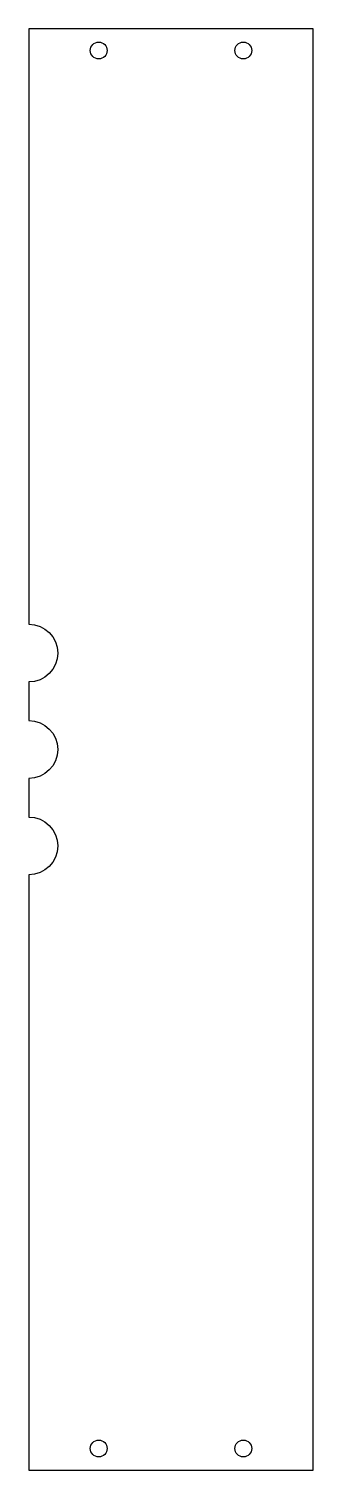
# Model space of a CAD drawing. Header units: millimetres. Extents: x 186 to 245, y -159 to 140.
import ezdxf

# ---------------------------------------------------------------- set-up
doc = ezdxf.new("R2010")
doc.units = ezdxf.units.MM
doc.layers.get('0').update_dxf_attribs({"linetype": 'CONTINUOUS'})

msp = doc.modelspace()

# ---------------------------------------------------------------- linework, layer by layer
msp.add_lwpolyline([(186.31, -23.95, -1), (186.31, -35.95), (186.31, -159.4), (245.31, -159.4), (245.31, 139.5), (186.31, 139.5), (186.31, 16.05, -1), (186.31, 4.05), (186.31, -3.95, -1), (186.31, -15.95)], format="xyb", close=True)
msp.add_lwpolyline([(186.31, -23.95, -1), (186.31, -35.95), (186.31, -159.4), (245.31, -159.4), (245.31, 139.5), (186.31, 139.5), (186.31, 16.05, -1), (186.31, 4.05), (186.31, -3.95, -1), (186.31, -15.95)], format="xyb", close=True)
for centre in [(200.81, 135), (200.81, 135), (230.81, 135), (230.81, 135), (200.81, -154.9), (200.81, -154.9), (230.81, -154.9), (230.81, -154.9)]:
    msp.add_circle(centre, 1.75)

doc.saveas('drawing.dxf')
